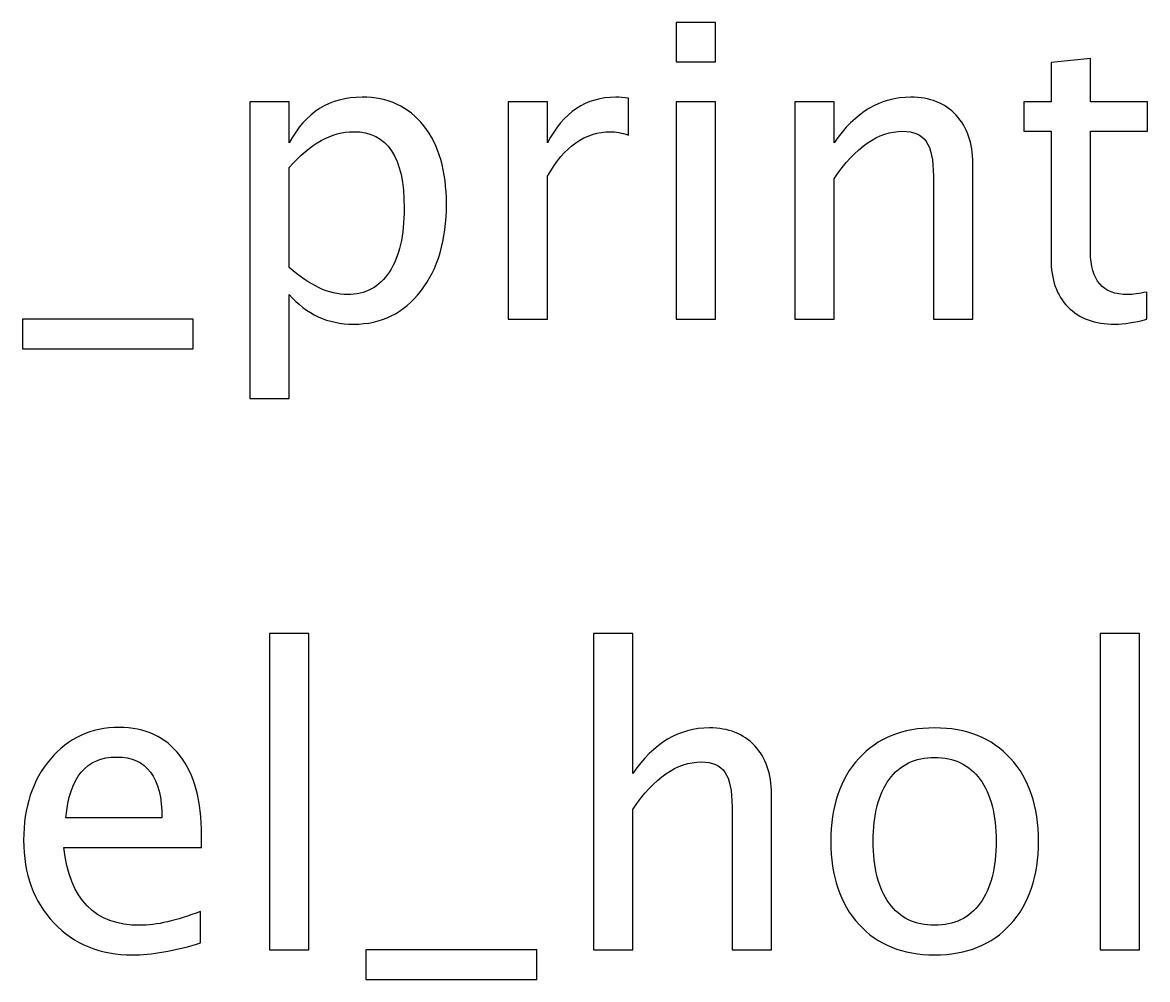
# Model space of a CAD drawing. Header units: centimetres. Extents: x -58 to 57, y -40 to 59.
# Drawn here: x 1.87 to 16.38, y 46.66 to 59 of the extents above; entities that cross this region are included whole.
import ezdxf

# ---------------------------------------------------------------- set-up
doc = ezdxf.new("R2010")
doc.units = ezdxf.units.CM
doc.header["$MEASUREMENT"] = 0
doc.layers.add('Layer 1', color=7, linetype='Continuous')

msp = doc.modelspace()

# ---------------------------------------------------------------- linework, layer by layer
at = {"layer": 'Layer 1'}
for points, knots in [([(10.30159, 58.48832), (10.30159, 58.48832), (10.30159, 58.99632), (10.30159, 58.99632), (10.30159, 58.99632), (10.30159, 58.99632), (10.80959, 58.99632), (10.80959, 58.99632), (10.80959, 58.99632), (10.80959, 58.99632), (10.80959, 58.48832), (10.80959, 58.48832), (10.80959, 58.48832), (10.80959, 58.48832), (10.30159, 58.48832), (10.30159, 58.48832)], [0, 0, 0, 0, 0.2, 0.2, 0.2, 0.2, 0.4, 0.4, 0.4, 0.4, 0.6, 0.6, 0.6, 0.6, 1, 1, 1, 1]), ([(16.36937, 55.17132), (16.21238, 55.12811), (16.07568, 55.10694), (15.96014, 55.10694), (15.96014, 55.10694), (15.70085, 55.10694), (15.49889, 55.18102), (15.35425, 55.32919), (15.35425, 55.32919), (15.20873, 55.47736), (15.13641, 55.68285), (15.13641, 55.94655), (15.13641, 55.94655), (15.13641, 55.94655), (15.13641, 57.59402), (15.13641, 57.59402), (15.13641, 57.59402), (15.13641, 57.59402), (14.78539, 57.59402), (14.78539, 57.59402), (14.78539, 57.59402), (14.78539, 57.59402), (14.78539, 57.97503), (14.78539, 57.97503), (14.78539, 57.97503), (14.78539, 57.97503), (15.13641, 57.97503), (15.13641, 57.97503), (15.13641, 57.97503), (15.13641, 57.97503), (15.13641, 58.48214), (15.13641, 58.48214), (15.13641, 58.48214), (15.13641, 58.48214), (15.64441, 58.53065), (15.64441, 58.53065), (15.64441, 58.53065), (15.64441, 58.53065), (15.64441, 57.97503), (15.64441, 57.97503), (15.64441, 57.97503), (15.64441, 57.97503), (16.37995, 57.97503), (16.37995, 57.97503), (16.37995, 57.97503), (16.37995, 57.97503), (16.37995, 57.59402), (16.37995, 57.59402), (16.37995, 57.59402), (16.37995, 57.59402), (15.64441, 57.59402), (15.64441, 57.59402), (15.64441, 57.59402), (15.64441, 57.59402), (15.64441, 56.03827), (15.64441, 56.03827), (15.64441, 56.03827), (15.64441, 55.67138), (15.80404, 55.48794), (16.12242, 55.48794), (16.12242, 55.48794), (16.19033, 55.48794), (16.27235, 55.49941), (16.36937, 55.52145), (16.36937, 55.52145), (16.36937, 55.52145), (16.36937, 55.17132), (16.36937, 55.17132)], [0, 0, 0, 0, 0.05555556, 0.05555556, 0.05555556, 0.05555556, 0.11111111, 0.11111111, 0.11111111, 0.11111111, 0.16666667, 0.16666667, 0.16666667, 0.16666667, 0.22222222, 0.22222222, 0.22222222, 0.22222222, 0.27777778, 0.27777778, 0.27777778, 0.27777778, 0.33333333, 0.33333333, 0.33333333, 0.33333333, 0.38888889, 0.38888889, 0.38888889, 0.38888889, 0.44444444, 0.44444444, 0.44444444, 0.44444444, 0.5, 0.5, 0.5, 0.5, 0.55555556, 0.55555556, 0.55555556, 0.55555556, 0.61111111, 0.61111111, 0.61111111, 0.61111111, 0.66666667, 0.66666667, 0.66666667, 0.66666667, 0.72222222, 0.72222222, 0.72222222, 0.72222222, 0.77777778, 0.77777778, 0.77777778, 0.77777778, 0.83333333, 0.83333333, 0.83333333, 0.83333333, 0.88888889, 0.88888889, 0.88888889, 0.88888889, 1, 1, 1, 1]), ([(4.8062, 54.14915), (4.8062, 54.14915), (4.8062, 57.97503), (4.8062, 57.97503), (4.8062, 57.97503), (4.8062, 57.97503), (5.3142, 57.97503), (5.3142, 57.97503), (5.3142, 57.97503), (5.3142, 57.97503), (5.3142, 57.44498), (5.3142, 57.44498), (5.3142, 57.44498), (5.52234, 57.83744), (5.83543, 58.03323), (6.25259, 58.03323), (6.25259, 58.03323), (6.59038, 58.03323), (6.85584, 57.91064), (7.04987, 57.66458), (7.04987, 57.66458), (7.2439, 57.41852), (7.34091, 57.0825), (7.34091, 56.65652), (7.34091, 56.65652), (7.34091, 56.19261), (7.23067, 55.81779), (7.01106, 55.5338), (7.01106, 55.5338), (6.79146, 55.24893), (6.50218, 55.10694), (6.14411, 55.10694), (6.14411, 55.10694), (5.81162, 55.10694), (5.53469, 55.23394), (5.3142, 55.48882), (5.3142, 55.48882), (5.3142, 55.48882), (5.3142, 54.14915), (5.3142, 54.14915), (5.3142, 54.14915), (5.3142, 54.14915), (4.8062, 54.14915), (4.8062, 54.14915)], [0, 0, 0, 0, 0.08333333, 0.08333333, 0.08333333, 0.08333333, 0.16666667, 0.16666667, 0.16666667, 0.16666667, 0.25, 0.25, 0.25, 0.25, 0.33333333, 0.33333333, 0.33333333, 0.33333333, 0.41666667, 0.41666667, 0.41666667, 0.41666667, 0.5, 0.5, 0.5, 0.5, 0.58333333, 0.58333333, 0.58333333, 0.58333333, 0.66666667, 0.66666667, 0.66666667, 0.66666667, 0.75, 0.75, 0.75, 0.75, 0.83333333, 0.83333333, 0.83333333, 0.83333333, 1, 1, 1, 1]), ([(8.13642, 55.17044), (8.13642, 55.17044), (8.13642, 57.97503), (8.13642, 57.97503), (8.13642, 57.97503), (8.13642, 57.97503), (8.64442, 57.97503), (8.64442, 57.97503), (8.64442, 57.97503), (8.64442, 57.97503), (8.64442, 57.44498), (8.64442, 57.44498), (8.64442, 57.44498), (8.84639, 57.83744), (9.13919, 58.03323), (9.52372, 58.03323), (9.52372, 58.03323), (9.57575, 58.03323), (9.63044, 58.02882), (9.68688, 58.02), (9.68688, 58.02), (9.68688, 58.02), (9.68688, 57.54464), (9.68688, 57.54464), (9.68688, 57.54464), (9.59869, 57.57374), (9.52107, 57.58873), (9.45405, 57.58873), (9.45405, 57.58873), (9.13125, 57.58873), (8.86138, 57.39823), (8.64442, 57.01635), (8.64442, 57.01635), (8.64442, 57.01635), (8.64442, 55.17044), (8.64442, 55.17044), (8.64442, 55.17044), (8.64442, 55.17044), (8.13642, 55.17044), (8.13642, 55.17044)], [0, 0, 0, 0, 0.09090909, 0.09090909, 0.09090909, 0.09090909, 0.18181818, 0.18181818, 0.18181818, 0.18181818, 0.27272727, 0.27272727, 0.27272727, 0.27272727, 0.36363636, 0.36363636, 0.36363636, 0.36363636, 0.45454545, 0.45454545, 0.45454545, 0.45454545, 0.54545455, 0.54545455, 0.54545455, 0.54545455, 0.63636364, 0.63636364, 0.63636364, 0.63636364, 0.72727273, 0.72727273, 0.72727273, 0.72727273, 0.81818182, 0.81818182, 0.81818182, 0.81818182, 1, 1, 1, 1]), ([(11.83088, 55.17044), (11.83088, 55.17044), (11.83088, 57.97503), (11.83088, 57.97503), (11.83088, 57.97503), (11.83088, 57.97503), (12.33888, 57.97503), (12.33888, 57.97503), (12.33888, 57.97503), (12.33888, 57.97503), (12.33888, 57.44498), (12.33888, 57.44498), (12.33888, 57.44498), (12.60787, 57.83744), (12.93772, 58.03323), (13.32754, 58.03323), (13.32754, 58.03323), (13.57272, 58.03323), (13.76763, 57.9565), (13.91139, 57.80216), (13.91139, 57.80216), (14.05515, 57.64871), (14.12747, 57.44145), (14.12747, 57.18216), (14.12747, 57.18216), (14.12747, 57.18216), (14.12747, 55.17044), (14.12747, 55.17044), (14.12747, 55.17044), (14.12747, 55.17044), (13.61946, 55.17044), (13.61946, 55.17044), (13.61946, 55.17044), (13.61946, 55.17044), (13.61946, 57.01635), (13.61946, 57.01635), (13.61946, 57.01635), (13.61946, 57.22449), (13.5886, 57.37266), (13.52774, 57.46085), (13.52774, 57.46085), (13.46601, 57.54993), (13.36458, 57.59402), (13.22259, 57.59402), (13.22259, 57.59402), (12.91038, 57.59402), (12.61581, 57.3903), (12.33888, 56.98284), (12.33888, 56.98284), (12.33888, 56.98284), (12.33888, 55.17044), (12.33888, 55.17044), (12.33888, 55.17044), (12.33888, 55.17044), (11.83088, 55.17044), (11.83088, 55.17044)], [0, 0, 0, 0, 0.06666667, 0.06666667, 0.06666667, 0.06666667, 0.13333333, 0.13333333, 0.13333333, 0.13333333, 0.2, 0.2, 0.2, 0.2, 0.26666667, 0.26666667, 0.26666667, 0.26666667, 0.33333333, 0.33333333, 0.33333333, 0.33333333, 0.4, 0.4, 0.4, 0.4, 0.46666667, 0.46666667, 0.46666667, 0.46666667, 0.53333333, 0.53333333, 0.53333333, 0.53333333, 0.6, 0.6, 0.6, 0.6, 0.66666667, 0.66666667, 0.66666667, 0.66666667, 0.73333333, 0.73333333, 0.73333333, 0.73333333, 0.8, 0.8, 0.8, 0.8, 0.86666667, 0.86666667, 0.86666667, 0.86666667, 1, 1, 1, 1]), ([(10.30159, 55.17044), (10.30159, 55.17044), (10.30159, 57.97503), (10.30159, 57.97503), (10.30159, 57.97503), (10.30159, 57.97503), (10.80959, 57.97503), (10.80959, 57.97503), (10.80959, 57.97503), (10.80959, 57.97503), (10.80959, 55.17044), (10.80959, 55.17044), (10.80959, 55.17044), (10.80959, 55.17044), (10.30159, 55.17044), (10.30159, 55.17044)], [0, 0, 0, 0, 0.2, 0.2, 0.2, 0.2, 0.4, 0.4, 0.4, 0.4, 0.6, 0.6, 0.6, 0.6, 1, 1, 1, 1]), ([(5.3142, 55.83895), (5.57614, 55.60524), (5.82573, 55.48794), (6.06297, 55.48794), (6.06297, 55.48794), (6.29669, 55.48794), (6.47749, 55.58584), (6.60449, 55.78075), (6.60449, 55.78075), (6.73237, 55.97566), (6.79587, 56.24994), (6.79587, 56.60448), (6.79587, 56.60448), (6.79587, 57.26065), (6.57891, 57.58873), (6.14499, 57.58873), (6.14499, 57.58873), (5.86101, 57.58873), (5.58408, 57.43527), (5.3142, 57.12748), (5.3142, 57.12748), (5.3142, 57.12748), (5.3142, 55.83895), (5.3142, 55.83895)], [0, 0, 0, 0, 0.14285714, 0.14285714, 0.14285714, 0.14285714, 0.28571429, 0.28571429, 0.28571429, 0.28571429, 0.42857143, 0.42857143, 0.42857143, 0.42857143, 0.57142857, 0.57142857, 0.57142857, 0.57142857, 0.71428571, 0.71428571, 0.71428571, 0.71428571, 1, 1, 1, 1]), ([(1.87462, 54.78944), (1.87462, 54.78944), (1.87462, 55.17044), (1.87462, 55.17044), (1.87462, 55.17044), (1.87462, 55.17044), (4.07595, 55.17044), (4.07595, 55.17044), (4.07595, 55.17044), (4.07595, 55.17044), (4.07595, 54.78944), (4.07595, 54.78944), (4.07595, 54.78944), (4.07595, 54.78944), (1.87462, 54.78944), (1.87462, 54.78944)], [0, 0, 0, 0, 0.2, 0.2, 0.2, 0.2, 0.4, 0.4, 0.4, 0.4, 0.6, 0.6, 0.6, 0.6, 1, 1, 1, 1]), ([(5.05975, 47.03891), (5.05975, 47.03891), (5.05975, 51.11879), (5.05975, 51.11879), (5.05975, 51.11879), (5.05975, 51.11879), (5.56775, 51.11879), (5.56775, 51.11879), (5.56775, 51.11879), (5.56775, 51.11879), (5.56775, 47.03891), (5.56775, 47.03891), (5.56775, 47.03891), (5.56775, 47.03891), (5.05975, 47.03891), (5.05975, 47.03891)], [0, 0, 0, 0, 0.2, 0.2, 0.2, 0.2, 0.4, 0.4, 0.4, 0.4, 0.6, 0.6, 0.6, 0.6, 1, 1, 1, 1]), ([(9.23487, 47.03891), (9.23487, 47.03891), (9.23487, 51.11879), (9.23487, 51.11879), (9.23487, 51.11879), (9.23487, 51.11879), (9.74287, 51.11879), (9.74287, 51.11879), (9.74287, 51.11879), (9.74287, 51.11879), (9.74287, 49.31345), (9.74287, 49.31345), (9.74287, 49.31345), (10.01186, 49.70591), (10.34171, 49.9017), (10.73153, 49.9017), (10.73153, 49.9017), (10.97671, 49.9017), (11.17162, 49.82497), (11.31538, 49.67063), (11.31538, 49.67063), (11.45914, 49.51718), (11.53146, 49.30992), (11.53146, 49.05063), (11.53146, 49.05063), (11.53146, 49.05063), (11.53146, 47.03891), (11.53146, 47.03891), (11.53146, 47.03891), (11.53146, 47.03891), (11.02345, 47.03891), (11.02345, 47.03891), (11.02345, 47.03891), (11.02345, 47.03891), (11.02345, 48.88482), (11.02345, 48.88482), (11.02345, 48.88482), (11.02345, 49.09296), (10.99259, 49.24113), (10.93173, 49.32932), (10.93173, 49.32932), (10.87, 49.4184), (10.76857, 49.46249), (10.62658, 49.46249), (10.62658, 49.46249), (10.31437, 49.46249), (10.0198, 49.25877), (9.74287, 48.85131), (9.74287, 48.85131), (9.74287, 48.85131), (9.74287, 47.03891), (9.74287, 47.03891), (9.74287, 47.03891), (9.74287, 47.03891), (9.23487, 47.03891), (9.23487, 47.03891)], [0, 0, 0, 0, 0.06666667, 0.06666667, 0.06666667, 0.06666667, 0.13333333, 0.13333333, 0.13333333, 0.13333333, 0.2, 0.2, 0.2, 0.2, 0.26666667, 0.26666667, 0.26666667, 0.26666667, 0.33333333, 0.33333333, 0.33333333, 0.33333333, 0.4, 0.4, 0.4, 0.4, 0.46666667, 0.46666667, 0.46666667, 0.46666667, 0.53333333, 0.53333333, 0.53333333, 0.53333333, 0.6, 0.6, 0.6, 0.6, 0.66666667, 0.66666667, 0.66666667, 0.66666667, 0.73333333, 0.73333333, 0.73333333, 0.73333333, 0.8, 0.8, 0.8, 0.8, 0.86666667, 0.86666667, 0.86666667, 0.86666667, 1, 1, 1, 1]), ([(15.77008, 47.03891), (15.77008, 47.03891), (15.77008, 51.11879), (15.77008, 51.11879), (15.77008, 51.11879), (15.77008, 51.11879), (16.27808, 51.11879), (16.27808, 51.11879), (16.27808, 51.11879), (16.27808, 51.11879), (16.27808, 47.03891), (16.27808, 47.03891), (16.27808, 47.03891), (16.27808, 47.03891), (15.77008, 47.03891), (15.77008, 47.03891)], [0, 0, 0, 0, 0.2, 0.2, 0.2, 0.2, 0.4, 0.4, 0.4, 0.4, 0.6, 0.6, 0.6, 0.6, 1, 1, 1, 1]), ([(4.16987, 47.12887), (3.82856, 47.02656), (3.53663, 46.97541), (3.29322, 46.97541), (3.29322, 46.97541), (2.87782, 46.97541), (2.54004, 47.11299), (2.27986, 47.38728), (2.27986, 47.38728), (2.01969, 47.66156), (1.88916, 48.01699), (1.88916, 48.45443), (1.88916, 48.45443), (1.88916, 48.87865), (2.00381, 49.22702), (2.234, 49.49954), (2.234, 49.49954), (2.46419, 49.77118), (2.75876, 49.907), (3.11771, 49.907), (3.11771, 49.907), (3.45726, 49.907), (3.72008, 49.78617), (3.90529, 49.54452), (3.90529, 49.54452), (4.09049, 49.30286), (4.1831, 48.96067), (4.1831, 48.51705), (4.1831, 48.51705), (4.1831, 48.51705), (4.18045, 48.36183), (4.18045, 48.36183), (4.18045, 48.36183), (4.18045, 48.36183), (2.40774, 48.36183), (2.40774, 48.36183), (2.40774, 48.36183), (2.48183, 47.69155), (2.80903, 47.35641), (3.38847, 47.35641), (3.38847, 47.35641), (3.60102, 47.35641), (3.86119, 47.41638), (4.16987, 47.53633), (4.16987, 47.53633), (4.16987, 47.53633), (4.16987, 47.12887), (4.16987, 47.12887)], [0, 0, 0, 0, 0.07692308, 0.07692308, 0.07692308, 0.07692308, 0.15384615, 0.15384615, 0.15384615, 0.15384615, 0.23076923, 0.23076923, 0.23076923, 0.23076923, 0.30769231, 0.30769231, 0.30769231, 0.30769231, 0.38461538, 0.38461538, 0.38461538, 0.38461538, 0.46153846, 0.46153846, 0.46153846, 0.46153846, 0.53846154, 0.53846154, 0.53846154, 0.53846154, 0.61538462, 0.61538462, 0.61538462, 0.61538462, 0.69230769, 0.69230769, 0.69230769, 0.69230769, 0.76923077, 0.76923077, 0.76923077, 0.76923077, 0.84615385, 0.84615385, 0.84615385, 0.84615385, 1, 1, 1, 1]), ([(13.63577, 46.97541), (13.2239, 46.97541), (12.89758, 47.10682), (12.6577, 47.36964), (12.6577, 47.36964), (12.41692, 47.63246), (12.29698, 47.98965), (12.29698, 48.44032), (12.29698, 48.44032), (12.29698, 48.89011), (12.41692, 49.24642), (12.6577, 49.50836), (12.6577, 49.50836), (12.89758, 49.77029), (13.2239, 49.9017), (13.63577, 49.9017), (13.63577, 49.9017), (14.04764, 49.9017), (14.37396, 49.77029), (14.61385, 49.50836), (14.61385, 49.50836), (14.85462, 49.24642), (14.97457, 48.89011), (14.97457, 48.44032), (14.97457, 48.44032), (14.97457, 47.98965), (14.85462, 47.63246), (14.61385, 47.36964), (14.61385, 47.36964), (14.37396, 47.10682), (14.04764, 46.97541), (13.63577, 46.97541)], [0, 0, 0, 0, 0.11111111, 0.11111111, 0.11111111, 0.11111111, 0.22222222, 0.22222222, 0.22222222, 0.22222222, 0.33333333, 0.33333333, 0.33333333, 0.33333333, 0.44444444, 0.44444444, 0.44444444, 0.44444444, 0.55555556, 0.55555556, 0.55555556, 0.55555556, 0.66666667, 0.66666667, 0.66666667, 0.66666667, 0.77777778, 0.77777778, 0.77777778, 0.77777778, 1, 1, 1, 1]), ([(2.4342, 48.74283), (2.4342, 48.74283), (3.67245, 48.74283), (3.67245, 48.74283), (3.67245, 48.74283), (3.67245, 49.26494), (3.47754, 49.52599), (3.08861, 49.52599), (3.08861, 49.52599), (2.69702, 49.52599), (2.47918, 49.26494), (2.4342, 48.74283)], [0, 0, 0, 0, 0.25, 0.25, 0.25, 0.25, 0.5, 0.5, 0.5, 0.5, 1, 1, 1, 1]), ([(13.63489, 47.35641), (13.88625, 47.35641), (14.08204, 47.45078), (14.22138, 47.6404), (14.22138, 47.6404), (14.35985, 47.82913), (14.42952, 48.09636), (14.42952, 48.44032), (14.42952, 48.44032), (14.42952, 48.7834), (14.35985, 49.04974), (14.22138, 49.23848), (14.22138, 49.23848), (14.08204, 49.42634), (13.88625, 49.5207), (13.63489, 49.5207), (13.63489, 49.5207), (13.38265, 49.5207), (13.18686, 49.42634), (13.04928, 49.23848), (13.04928, 49.23848), (12.91081, 49.04974), (12.84202, 48.7834), (12.84202, 48.44032), (12.84202, 48.44032), (12.84202, 48.09636), (12.91081, 47.82913), (13.04928, 47.6404), (13.04928, 47.6404), (13.18686, 47.45078), (13.38265, 47.35641), (13.63489, 47.35641)], [0, 0, 0, 0, 0.11111111, 0.11111111, 0.11111111, 0.11111111, 0.22222222, 0.22222222, 0.22222222, 0.22222222, 0.33333333, 0.33333333, 0.33333333, 0.33333333, 0.44444444, 0.44444444, 0.44444444, 0.44444444, 0.55555556, 0.55555556, 0.55555556, 0.55555556, 0.66666667, 0.66666667, 0.66666667, 0.66666667, 0.77777778, 0.77777778, 0.77777778, 0.77777778, 1, 1, 1, 1]), ([(6.30329, 46.65791), (6.30329, 46.65791), (6.30329, 47.03891), (6.30329, 47.03891), (6.30329, 47.03891), (6.30329, 47.03891), (8.50462, 47.03891), (8.50462, 47.03891), (8.50462, 47.03891), (8.50462, 47.03891), (8.50462, 46.65791), (8.50462, 46.65791), (8.50462, 46.65791), (8.50462, 46.65791), (6.30329, 46.65791), (6.30329, 46.65791)], [0, 0, 0, 0, 0.2, 0.2, 0.2, 0.2, 0.4, 0.4, 0.4, 0.4, 0.6, 0.6, 0.6, 0.6, 1, 1, 1, 1])]:
    msp.add_open_spline(points, degree=3, knots=knots, dxfattribs=at)

doc.saveas('drawing.dxf')
